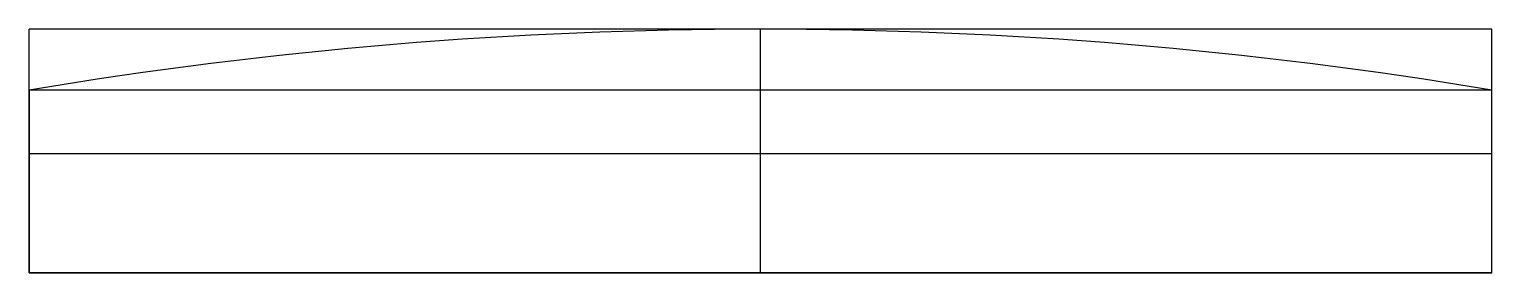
# Model space of a CAD drawing. Extents: x -60 to 60, y -10 to 10.
import ezdxf

# ---------------------------------------------------------------- set-up
doc = ezdxf.new("R2010")
doc.units = 0
doc.layers.get('0').update_dxf_attribs({"linetype": 'CONTINUOUS'})

msp = doc.modelspace()

# ---------------------------------------------------------------- linework, layer by layer
at = {"linetype": 'CONTINUOUS'}
for p, q in [((60, 10.21), (-60, 10.21)), ((-60, -9.79), (-60, 10.21)), ((0, -9.79), (0, 10.21)), ((60, -9.79), (60, 10.21)), ((60, 5.21), (-60, 5.21)), ((-60, 5.21), (-60, -9.79)), ((60, -9.79), (60, 5.21)), ((-60, 0), (60, 0)), ((60, -9.79), (-60, -9.79)), ((-60, -9.79), (60, -9.79))]:
    msp.add_line(p, q, dxfattribs=at)
for start, end in [(90, 99.5273), (80.4727, 90)]:
    msp.add_arc((0, -352.29), 362.5, start, end, dxfattribs=at)

doc.saveas('drawing.dxf')
